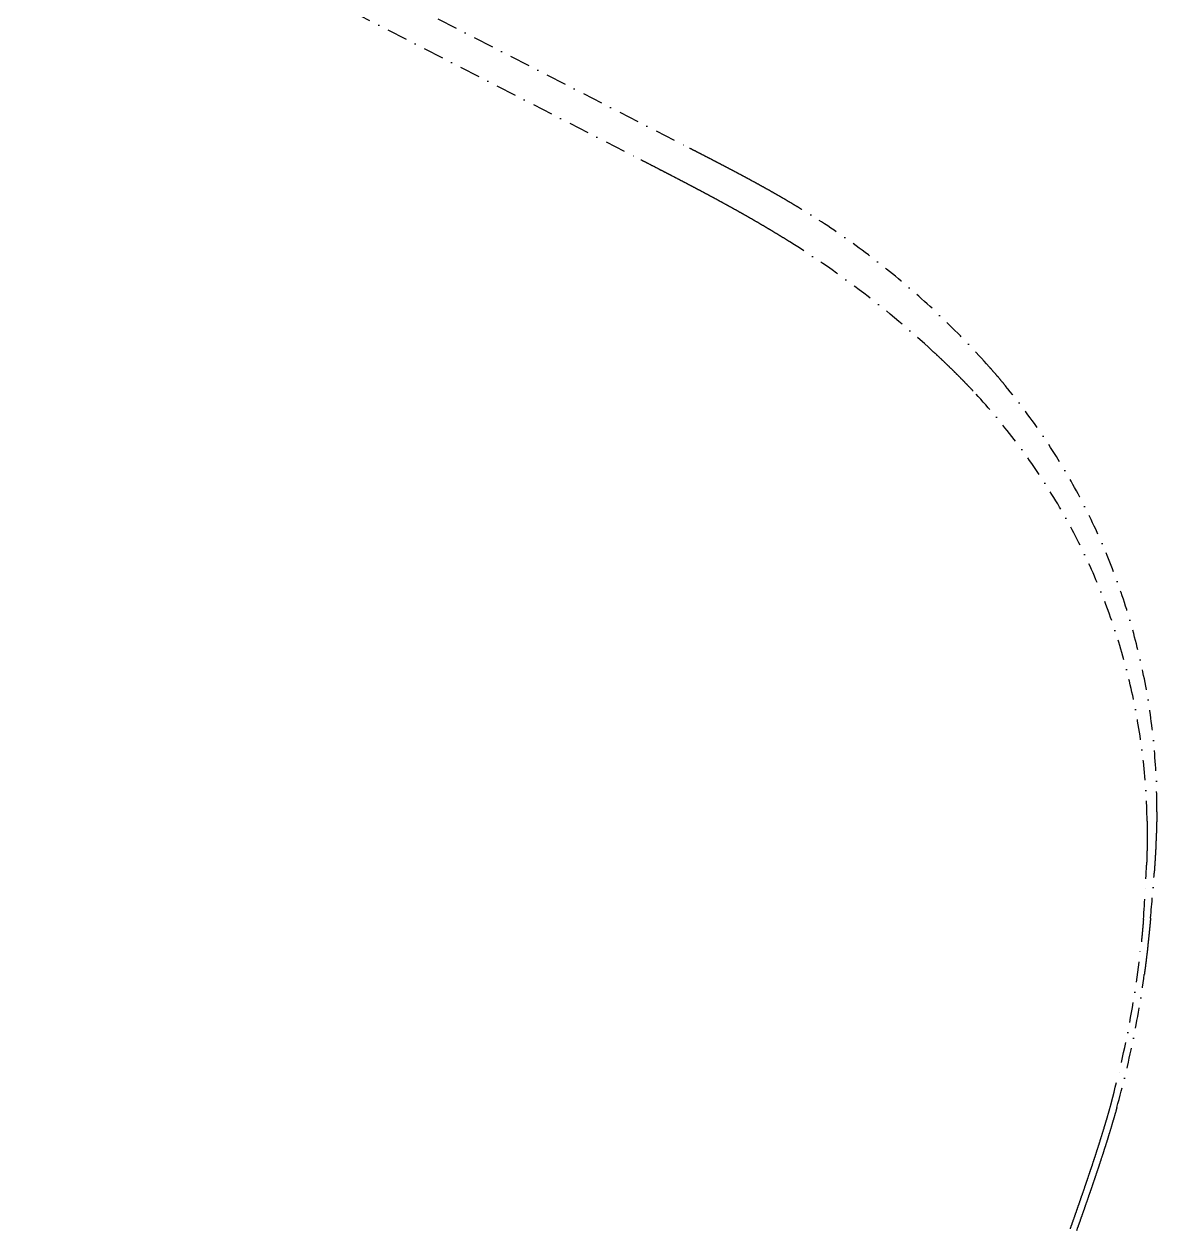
# Model space of a CAD drawing. Extents: x 2610920 to 2614696, y 1266073 to 1269797.
# Drawn here: x 2613309 to 2614696, y 1266073 to 1267551 of the extents above; entities that cross this region are included whole.
import ezdxf

# ---------------------------------------------------------------- set-up
doc = ezdxf.new("R2010")
doc.units = 0
doc.header["$LTSCALE"] = 5
doc.linetypes.add('DASHDOT', pattern=[10, 5, -2.5, 0, -2.5])
doc.layers.add('TunnelachseOst', color=3, linetype='CONTINUOUS')
doc.layers.add('TunnelacsheWest', color=3, linetype='CONTINUOUS')

msp = doc.modelspace()

# ---------------------------------------------------------------- linework, layer by layer
at = {"layer": 'TunnelachseOst', "linetype": 'DASHDOT', "lineweight": 25}
msp.add_lwpolyline([(2613325.4, 1267809.7), (2614123.9, 1267399.3), (2614124.4, 1267399.1), (2614124.8, 1267398.9), (2614125.3, 1267398.6), (2614125.7, 1267398.4), (2614126.2, 1267398.2), (2614126.6, 1267398), (2614127.1, 1267397.7), (2614127.5, 1267397.5), (2614127.9, 1267397.3), (2614128.4, 1267397), (2614128.8, 1267396.8), (2614129.3, 1267396.6), (2614129.7, 1267396.4), (2614130.2, 1267396.1), (2614130.6, 1267395.9), (2614131.1, 1267395.7), (2614131.5, 1267395.4), (2614132, 1267395.2), (2614132.4, 1267395), (2614132.8, 1267394.8), (2614133.3, 1267394.5), (2614133.7, 1267394.3), (2614134.2, 1267394.1), (2614134.6, 1267393.8), (2614135.1, 1267393.6), (2614135.5, 1267393.4), (2614136, 1267393.1), (2614136.4, 1267392.9), (2614136.9, 1267392.7), (2614137.3, 1267392.5), (2614137.7, 1267392.2), (2614138.2, 1267392), (2614138.6, 1267391.8), (2614139.1, 1267391.5), (2614139.5, 1267391.3), (2614140, 1267391.1), (2614140.4, 1267390.9), (2614140.9, 1267390.6), (2614141.3, 1267390.4), (2614141.8, 1267390.2), (2614142.2, 1267389.9), (2614142.7, 1267389.7), (2614143.1, 1267389.5), (2614143.5, 1267389.2), (2614144, 1267389), (2614144.4, 1267388.8), (2614144.9, 1267388.6), (2614145.3, 1267388.3), (2614145.8, 1267388.1), (2614146.2, 1267387.9), (2614146.7, 1267387.6), (2614147.1, 1267387.4), (2614147.5, 1267387.2), (2614148, 1267386.9), (2614148.4, 1267386.7), (2614148.9, 1267386.5), (2614149.3, 1267386.3), (2614149.8, 1267386), (2614150.2, 1267385.8), (2614150.7, 1267385.6), (2614151.1, 1267385.3), (2614151.6, 1267385.1), (2614152, 1267384.9), (2614152.4, 1267384.6), (2614152.9, 1267384.4), (2614153.3, 1267384.2), (2614153.8, 1267383.9), (2614154.2, 1267383.7), (2614154.7, 1267383.5), (2614155.1, 1267383.3), (2614155.6, 1267383), (2614156, 1267382.8), (2614156.4, 1267382.6), (2614156.9, 1267382.3), (2614157.3, 1267382.1), (2614157.8, 1267381.9), (2614158.2, 1267381.6), (2614158.7, 1267381.4), (2614159.1, 1267381.2), (2614159.6, 1267380.9), (2614160, 1267380.7), (2614160.5, 1267380.5), (2614160.9, 1267380.3), (2614161.3, 1267380), (2614161.8, 1267379.8), (2614162.2, 1267379.6), (2614162.7, 1267379.3), (2614163.1, 1267379.1), (2614163.6, 1267378.9), (2614164, 1267378.6), (2614164.5, 1267378.4), (2614164.9, 1267378.2), (2614165.3, 1267377.9), (2614165.8, 1267377.7), (2614166.2, 1267377.5), (2614166.7, 1267377.2), (2614167.1, 1267377), (2614167.6, 1267376.8), (2614168, 1267376.5), (2614168.4, 1267376.3), (2614168.9, 1267376.1), (2614169.3, 1267375.8), (2614169.8, 1267375.6), (2614170.2, 1267375.4), (2614170.7, 1267375.1), (2614171.1, 1267374.9), (2614171.6, 1267374.7), (2614172, 1267374.4), (2614172.4, 1267374.2), (2614172.9, 1267374), (2614173.3, 1267373.7), (2614173.8, 1267373.5), (2614174.2, 1267373.3), (2614174.7, 1267373), (2614175.1, 1267372.8), (2614175.5, 1267372.6), (2614176, 1267372.3), (2614176.4, 1267372.1), (2614176.9, 1267371.9), (2614177.3, 1267371.6), (2614177.8, 1267371.4), (2614178.2, 1267371.2), (2614178.6, 1267370.9), (2614179.1, 1267370.7), (2614179.5, 1267370.5), (2614180, 1267370.2), (2614180.4, 1267370), (2614180.9, 1267369.8), (2614181.3, 1267369.5), (2614181.7, 1267369.3), (2614182.2, 1267369.1), (2614182.6, 1267368.8), (2614183.1, 1267368.6), (2614183.5, 1267368.4), (2614184, 1267368.1), (2614184.4, 1267367.9), (2614184.8, 1267367.7), (2614185.3, 1267367.4), (2614185.7, 1267367.2), (2614186.2, 1267366.9), (2614186.6, 1267366.7), (2614187.1, 1267366.5), (2614187.5, 1267366.2), (2614187.9, 1267366), (2614188.4, 1267365.8), (2614188.8, 1267365.5), (2614189.3, 1267365.3), (2614189.7, 1267365.1), (2614190.1, 1267364.8), (2614190.6, 1267364.6), (2614191, 1267364.3), (2614191.5, 1267364.1), (2614191.9, 1267363.9), (2614192.4, 1267363.6), (2614192.8, 1267363.4), (2614193.2, 1267363.2), (2614193.7, 1267362.9), (2614194.1, 1267362.7), (2614194.6, 1267362.4), (2614195, 1267362.2), (2614195.4, 1267362), (2614195.9, 1267361.7), (2614196.3, 1267361.5), (2614196.8, 1267361.3), (2614197.2, 1267361), (2614197.6, 1267360.8), (2614198.1, 1267360.5), (2614198.5, 1267360.3), (2614199, 1267360.1), (2614199.4, 1267359.8), (2614199.9, 1267359.6), (2614200.3, 1267359.3), (2614200.7, 1267359.1), (2614201.2, 1267358.9), (2614201.6, 1267358.6), (2614202.1, 1267358.4), (2614202.5, 1267358.1), (2614202.9, 1267357.9), (2614203.4, 1267357.7), (2614203.8, 1267357.4), (2614204.3, 1267357.2), (2614204.7, 1267356.9), (2614205.1, 1267356.7), (2614205.6, 1267356.5), (2614206, 1267356.2), (2614206.4, 1267356), (2614206.9, 1267355.7), (2614207.3, 1267355.5), (2614207.8, 1267355.3), (2614208.2, 1267355), (2614208.6, 1267354.8), (2614209.1, 1267354.5), (2614209.5, 1267354.3), (2614210, 1267354), (2614210.4, 1267353.8), (2614210.8, 1267353.6), (2614211.3, 1267353.3), (2614211.7, 1267353.1), (2614212.2, 1267352.8), (2614212.6, 1267352.6), (2614213, 1267352.3), (2614213.5, 1267352.1), (2614213.9, 1267351.9), (2614214.3, 1267351.6), (2614214.8, 1267351.4), (2614215.2, 1267351.1), (2614215.7, 1267350.9), (2614216.1, 1267350.6), (2614216.5, 1267350.4), (2614217, 1267350.2), (2614217.4, 1267349.9), (2614217.8, 1267349.7), (2614218.3, 1267349.4), (2614218.7, 1267349.2), (2614219.2, 1267348.9), (2614219.6, 1267348.7), (2614220, 1267348.4), (2614220.5, 1267348.2), (2614220.9, 1267347.9), (2614221.3, 1267347.7), (2614221.8, 1267347.5), (2614222.2, 1267347.2), (2614222.7, 1267347), (2614223.1, 1267346.7), (2614223.5, 1267346.5), (2614224, 1267346.2), (2614224.4, 1267346), (2614224.8, 1267345.7), (2614225.3, 1267345.5), (2614225.7, 1267345.2), (2614226.1, 1267345), (2614226.6, 1267344.7), (2614227, 1267344.5), (2614227.5, 1267344.2), (2614227.9, 1267344), (2614228.3, 1267343.7), (2614228.8, 1267343.5), (2614229.2, 1267343.3), (2614229.6, 1267343), (2614230.1, 1267342.8), (2614230.5, 1267342.5), (2614230.9, 1267342.3), (2614231.4, 1267342), (2614231.8, 1267341.8), (2614232.2, 1267341.5), (2614232.7, 1267341.3), (2614233.1, 1267341), (2614233.5, 1267340.8), (2614234, 1267340.5), (2614234.4, 1267340.3), (2614234.8, 1267340), (2614235.3, 1267339.8), (2614235.7, 1267339.5), (2614236.1, 1267339.3), (2614236.6, 1267339), (2614237, 1267338.7), (2614237.4, 1267338.5), (2614237.9, 1267338.2), (2614238.3, 1267338), (2614238.7, 1267337.7), (2614239.2, 1267337.5), (2614239.6, 1267337.2), (2614240, 1267337), (2614240.5, 1267336.7), (2614240.9, 1267336.5), (2614241.3, 1267336.2), (2614241.8, 1267336), (2614242.2, 1267335.7), (2614242.6, 1267335.5), (2614243.1, 1267335.2), (2614243.5, 1267335), (2614243.9, 1267334.7), (2614244.4, 1267334.4), (2614244.8, 1267334.2), (2614245.2, 1267333.9), (2614245.7, 1267333.7), (2614246.1, 1267333.4), (2614246.5, 1267333.2), (2614246.9, 1267332.9), (2614247.4, 1267332.7), (2614247.8, 1267332.4), (2614248.2, 1267332.1), (2614248.7, 1267331.9), (2614249.1, 1267331.6), (2614249.5, 1267331.4), (2614250, 1267331.1), (2614250.4, 1267330.9), (2614250.8, 1267330.6), (2614251.3, 1267330.3), (2614251.7, 1267330.1), (2614252.1, 1267329.8), (2614252.5, 1267329.6), (2614253, 1267329.3), (2614253.4, 1267329.1), (2614253.8, 1267328.8), (2614254.3, 1267328.5), (2614254.7, 1267328.3), (2614255.1, 1267328), (2614255.5, 1267327.8), (2614256, 1267327.5), (2614256.4, 1267327.2), (2614256.8, 1267327), (2614257.3, 1267326.7), (2614257.7, 1267326.5), (2614258.1, 1267326.2), (2614258.5, 1267325.9), (2614259, 1267325.7), (2614259.4, 1267325.4), (2614259.8, 1267325.1), (2614260.3, 1267324.9), (2614260.7, 1267324.6), (2614261.1, 1267324.4), (2614261.5, 1267324.1, -0.073839), (2614490.9, 1267131.3), (2614491.2, 1267130.9), (2614491.6, 1267130.5), (2614491.9, 1267130.2), (2614492.2, 1267129.8), (2614492.6, 1267129.4), (2614492.9, 1267129), (2614493.2, 1267128.7), (2614493.5, 1267128.3), (2614493.9, 1267127.9), (2614494.2, 1267127.5), (2614494.5, 1267127.1), (2614494.9, 1267126.8), (2614495.2, 1267126.4), (2614495.5, 1267126), (2614495.9, 1267125.6), (2614496.2, 1267125.3), (2614496.5, 1267124.9), (2614496.8, 1267124.5), (2614497.2, 1267124.1), (2614497.5, 1267123.7), (2614497.8, 1267123.4), (2614498.2, 1267123), (2614498.5, 1267122.6), (2614498.8, 1267122.2), (2614499.1, 1267121.8), (2614499.5, 1267121.5), (2614499.8, 1267121.1), (2614500.1, 1267120.7), (2614500.5, 1267120.3), (2614500.8, 1267119.9), (2614501.1, 1267119.6), (2614501.4, 1267119.2), (2614501.8, 1267118.8), (2614502.1, 1267118.4), (2614502.4, 1267118), (2614502.7, 1267117.6), (2614503.1, 1267117.3), (2614503.4, 1267116.9), (2614503.7, 1267116.5), (2614504, 1267116.1), (2614504.4, 1267115.7), (2614504.7, 1267115.3), (2614505, 1267115), (2614505.3, 1267114.6), (2614505.7, 1267114.2), (2614506, 1267113.8), (2614506.3, 1267113.4), (2614506.6, 1267113), (2614507, 1267112.7), (2614507.3, 1267112.3), (2614507.6, 1267111.9), (2614507.9, 1267111.5), (2614508.2, 1267111.1), (2614508.6, 1267110.7), (2614508.9, 1267110.3), (2614509.2, 1267110), (2614509.5, 1267109.6), (2614509.9, 1267109.2), (2614510.2, 1267108.8), (2614510.5, 1267108.4), (2614510.8, 1267108), (2614511.1, 1267107.6, -0.176158), (2614696.3, 1266586), (2614696.3, 1266585.5), (2614696.3, 1266585), (2614696.3, 1266584.5), (2614696.3, 1266584), (2614696.3, 1266583.5), (2614696.3, 1266583), (2614696.3, 1266582.5), (2614696.3, 1266582), (2614696.3, 1266581.5), (2614696.3, 1266581), (2614696.3, 1266580.5), (2614696.3, 1266580), (2614696.3, 1266579.5), (2614696.3, 1266579), (2614696.2, 1266578.5), (2614696.2, 1266578), (2614696.2, 1266577.5), (2614696.2, 1266577), (2614696.2, 1266576.5), (2614696.2, 1266576), (2614696.2, 1266575.5), (2614696.2, 1266574.9), (2614696.2, 1266574.4), (2614696.2, 1266573.9), (2614696.1, 1266573.4), (2614696.1, 1266572.9), (2614696.1, 1266572.4), (2614696.1, 1266571.9), (2614696.1, 1266571.4), (2614696.1, 1266570.9), (2614696.1, 1266570.4), (2614696.1, 1266569.9), (2614696.1, 1266569.4), (2614696, 1266568.9), (2614696, 1266568.4), (2614696, 1266567.9), (2614696, 1266567.4), (2614696, 1266566.9), (2614696, 1266566.4), (2614696, 1266565.9), (2614695.9, 1266565.4), (2614695.9, 1266564.9), (2614695.9, 1266564.4), (2614695.9, 1266563.9), (2614695.9, 1266563.4), (2614695.9, 1266562.9), (2614695.8, 1266562.4), (2614695.8, 1266561.9), (2614695.8, 1266561.4), (2614695.8, 1266560.9), (2614695.8, 1266560.4), (2614695.8, 1266559.9), (2614695.7, 1266559.4), (2614695.7, 1266558.9), (2614695.7, 1266558.4), (2614695.7, 1266557.9), (2614695.7, 1266557.4), (2614695.6, 1266556.9), (2614695.6, 1266556.4), (2614695.6, 1266555.9), (2614695.6, 1266555.4), (2614695.6, 1266554.9), (2614695.5, 1266554.4), (2614695.5, 1266553.9), (2614695.5, 1266553.4), (2614695.5, 1266552.9), (2614695.5, 1266552.4), (2614695.4, 1266551.9), (2614695.4, 1266551.4), (2614695.4, 1266550.9), (2614695.4, 1266550.4), (2614695.3, 1266549.9), (2614695.3, 1266549.4), (2614695.3, 1266548.9), (2614695.3, 1266548.4), (2614695.3, 1266547.9), (2614695.2, 1266547.4), (2614695.2, 1266546.9), (2614695.2, 1266546.4), (2614695.2, 1266545.9), (2614695.1, 1266545.4), (2614695.1, 1266544.9), (2614695.1, 1266544.4), (2614695.1, 1266543.9), (2614695, 1266543.4), (2614695, 1266542.9), (2614695, 1266542.4), (2614695, 1266541.9), (2614694.9, 1266541.4), (2614694.9, 1266540.9), (2614694.9, 1266540.4), (2614694.9, 1266539.9), (2614694.8, 1266539.4), (2614694.8, 1266538.9), (2614694.8, 1266538.4), (2614694.8, 1266537.9), (2614694.7, 1266537.4), (2614694.7, 1266536.9), (2614694.7, 1266536.4), (2614694.6, 1266535.9), (2614694.6, 1266535.4), (2614694.6, 1266534.9), (2614694.6, 1266534.4), (2614694.5, 1266533.9), (2614694.5, 1266533.4), (2614694.5, 1266532.9), (2614694.4, 1266532.4), (2614694.4, 1266531.9), (2614694.4, 1266531.4), (2614694.4, 1266530.9), (2614694.3, 1266530.4), (2614694.3, 1266529.9), (2614694.3, 1266529.4), (2614694.2, 1266528.9), (2614694.2, 1266528.4), (2614694.2, 1266527.9), (2614694.1, 1266527.4), (2614694.1, 1266526.9), (2614694.1, 1266526.4), (2614694.1, 1266525.9), (2614694, 1266525.4), (2614694, 1266524.9), (2614694, 1266524.4), (2614693.9, 1266523.9), (2614693.9, 1266523.4), (2614693.9, 1266522.9), (2614693.8, 1266522.4), (2614693.8, 1266521.9), (2614693.8, 1266521.4), (2614693.7, 1266520.9), (2614693.7, 1266520.5), (2614693.7, 1266520.4), (2614693.7, 1266519.9), (2614693.6, 1266519.4), (2614693.6, 1266518.9), (2614693.6, 1266518.4), (2614693.5, 1266517.9), (2614693.5, 1266517.4), (2614693.5, 1266516.9), (2614693.4, 1266516.4), (2614693.4, 1266515.9), (2614693.4, 1266515.4), (2614693.3, 1266514.9), (2614693.3, 1266514.4), (2614693.3, 1266513.9), (2614693.2, 1266513.4), (2614693.2, 1266512.9), (2614693.2, 1266512.4), (2614693.1, 1266511.9), (2614693.1, 1266511.4), (2614693.1, 1266510.9, -0.005529), (2614688.6, 1266455.8), (2614688.6, 1266455.3), (2614688.6, 1266454.8), (2614688.5, 1266454.3), (2614688.5, 1266453.8), (2614688.4, 1266453.3), (2614688.4, 1266452.8), (2614688.3, 1266452.3), (2614688.3, 1266451.8), (2614688.2, 1266451.3), (2614688.2, 1266450.8), (2614688.1, 1266450.3), (2614688.1, 1266449.8), (2614688, 1266449.3), (2614688, 1266448.8), (2614688, 1266448.3), (2614687.9, 1266447.8), (2614687.9, 1266447.3), (2614687.8, 1266446.8), (2614687.8, 1266446.3), (2614687.7, 1266445.8), (2614687.7, 1266445.3), (2614687.6, 1266444.8), (2614687.6, 1266444.3), (2614687.5, 1266443.8), (2614687.5, 1266443.3), (2614687.4, 1266442.8), (2614687.4, 1266442.3), (2614687.3, 1266441.8), (2614687.3, 1266441.3), (2614687.2, 1266440.8), (2614687.2, 1266440.3), (2614687.1, 1266439.8), (2614687.1, 1266439.3), (2614687, 1266438.8), (2614687, 1266438.3), (2614686.9, 1266437.8), (2614686.9, 1266437.3), (2614686.8, 1266436.8), (2614686.8, 1266436.3), (2614686.7, 1266435.8), (2614686.7, 1266435.3), (2614686.6, 1266434.8), (2614686.6, 1266434.3), (2614686.5, 1266433.8), (2614686.5, 1266433.3), (2614686.4, 1266432.8), (2614686.4, 1266432.3), (2614686.3, 1266431.8), (2614686.3, 1266431.3), (2614686.2, 1266430.8), (2614686.2, 1266430.3), (2614686.1, 1266429.8), (2614686.1, 1266429.3), (2614686, 1266428.8), (2614686, 1266428.3), (2614685.9, 1266427.8), (2614685.9, 1266427.3), (2614685.8, 1266426.8), (2614685.7, 1266426.3), (2614685.7, 1266425.8), (2614685.6, 1266425.3), (2614685.6, 1266424.8), (2614685.5, 1266424.3), (2614685.5, 1266423.8), (2614685.4, 1266423.3), (2614685.4, 1266422.8), (2614685.3, 1266422.3), (2614685.3, 1266421.8), (2614685.2, 1266421.3), (2614685.2, 1266420.8), (2614685.1, 1266420.3), (2614685, 1266419.8), (2614685, 1266419.3), (2614684.9, 1266418.8), (2614684.9, 1266418.3), (2614684.8, 1266417.8), (2614684.8, 1266417.3), (2614684.7, 1266416.8), (2614684.7, 1266416.3), (2614684.6, 1266415.8), (2614684.5, 1266415.3), (2614684.5, 1266414.8), (2614684.4, 1266414.3), (2614684.4, 1266413.8), (2614684.3, 1266413.3), (2614684.3, 1266412.8), (2614684.2, 1266412.3), (2614684.1, 1266411.8), (2614684.1, 1266411.3), (2614684, 1266410.8), (2614684, 1266410.3), (2614683.9, 1266409.8), (2614683.8, 1266409.3), (2614683.8, 1266408.8), (2614683.7, 1266408.3), (2614683.7, 1266407.8), (2614683.6, 1266407.3), (2614683.6, 1266406.8), (2614683.5, 1266406.3), (2614683.4, 1266405.8), (2614683.4, 1266405.3), (2614683.3, 1266404.8), (2614683.3, 1266404.3), (2614683.2, 1266403.8), (2614683.1, 1266403.3), (2614683.1, 1266402.8), (2614683, 1266402.3), (2614683, 1266401.8), (2614682.9, 1266401.3), (2614682.8, 1266400.8), (2614682.8, 1266400.3), (2614682.7, 1266399.8), (2614682.6, 1266399.3), (2614682.6, 1266398.8), (2614682.5, 1266398.3), (2614682.5, 1266397.8), (2614682.4, 1266397.3), (2614682.3, 1266396.8), (2614682.3, 1266396.3), (2614682.2, 1266395.8), (2614682.1, 1266395.3), (2614682.1, 1266394.8), (2614682, 1266394.3), (2614681.9, 1266393.8), (2614681.9, 1266393.3), (2614681.8, 1266392.8), (2614681.8, 1266392.3), (2614681.7, 1266391.8), (2614681.6, 1266391.3), (2614681.6, 1266390.8), (2614681.5, 1266390.3), (2614681.4, 1266389.8), (2614681.4, 1266389.3), (2614681.3, 1266388.8), (2614681.2, 1266388.3), (2614681.2, 1266387.8), (2614681.1, 1266387.3), (2614681, 1266386.8, -0.034786), (2614647.3, 1266223.6), (2614647.2, 1266223.1), (2614647.1, 1266222.6), (2614646.9, 1266222.2), (2614646.8, 1266221.7), (2614646.7, 1266221.2), (2614646.5, 1266220.7), (2614646.4, 1266220.2), (2614646.3, 1266219.8), (2614646.1, 1266219.3), (2614646, 1266218.8), (2614645.9, 1266218.3), (2614645.7, 1266217.8), (2614645.6, 1266217.3), (2614645.4, 1266216.9), (2614645.3, 1266216.4), (2614645.2, 1266215.9), (2614645, 1266215.4), (2614644.9, 1266214.9), (2614644.7, 1266214.5), (2614644.6, 1266214), (2614644.5, 1266213.5), (2614644.3, 1266213), (2614644.2, 1266212.5), (2614644.1, 1266212.1), (2614643.9, 1266211.6), (2614643.8, 1266211.1), (2614643.6, 1266210.6), (2614643.5, 1266210.1), (2614643.4, 1266209.7), (2614643.2, 1266209.2), (2614643.1, 1266208.7), (2614642.9, 1266208.2), (2614642.8, 1266207.7), (2614642.6, 1266207.3), (2614642.5, 1266206.8), (2614642.4, 1266206.3), (2614642.2, 1266205.8), (2614642.1, 1266205.3), (2614641.9, 1266204.9), (2614641.8, 1266204.4), (2614641.7, 1266203.9), (2614641.5, 1266203.4), (2614641.4, 1266202.9), (2614641.2, 1266202.5), (2614641.1, 1266202), (2614640.9, 1266201.5), (2614640.8, 1266201), (2614640.7, 1266200.5), (2614640.5, 1266200.1), (2614640.4, 1266199.6), (2614640.2, 1266199.1), (2614640.1, 1266198.6), (2614639.9, 1266198.1), (2614639.8, 1266197.7), (2614639.6, 1266197.2), (2614639.5, 1266196.7), (2614639.3, 1266196.2), (2614639.2, 1266195.7), (2614639.1, 1266195.3), (2614638.9, 1266194.8), (2614638.8, 1266194.3), (2614638.6, 1266193.8), (2614638.5, 1266193.3), (2614638.3, 1266192.9), (2614638.2, 1266192.4), (2614638, 1266191.9), (2614637.9, 1266191.4), (2614637.7, 1266191), (2614637.6, 1266190.5), (2614637.4, 1266190), (2614637.3, 1266189.5), (2614637.2, 1266189), (2614637, 1266188.6), (2614636.9, 1266188.1), (2614636.7, 1266187.6), (2614636.6, 1266187.1), (2614636.4, 1266186.7), (2614636.3, 1266186.2), (2614636.1, 1266185.7), (2614636, 1266185.2), (2614635.8, 1266184.7), (2614635.7, 1266184.3), (2614635.5, 1266183.8), (2614635.4, 1266183.3), (2614635.2, 1266182.8), (2614635.1, 1266182.4), (2614634.9, 1266181.9), (2614634.8, 1266181.4), (2614634.6, 1266180.9), (2614634.5, 1266180.4), (2614634.3, 1266180), (2614634.2, 1266179.5), (2614634, 1266179), (2614633.9, 1266178.5), (2614633.7, 1266178.1), (2614633.6, 1266177.6), (2614633.4, 1266177.1), (2614633.3, 1266176.6), (2614633.1, 1266176.1), (2614633, 1266175.7), (2614632.8, 1266175.2), (2614632.7, 1266174.7), (2614632.5, 1266174.2), (2614632.3, 1266173.8), (2614632.2, 1266173.3), (2614632, 1266172.8), (2614631.9, 1266172.3), (2614631.7, 1266171.9), (2614631.6, 1266171.4), (2614631.4, 1266170.9), (2614631.3, 1266170.4), (2614631.1, 1266169.9), (2614631, 1266169.5), (2614630.8, 1266169), (2614630.7, 1266168.5), (2614630.5, 1266168), (2614630.4, 1266167.6), (2614630.2, 1266167.1), (2614630.1, 1266166.6), (2614629.9, 1266166.1), (2614629.7, 1266165.7), (2614629.6, 1266165.2), (2614629.4, 1266164.7), (2614629.3, 1266164.2), (2614629.1, 1266163.8), (2614629, 1266163.3), (2614628.8, 1266162.8), (2614628.7, 1266162.3), (2614628.5, 1266161.9), (2614628.3, 1266161.4), (2614628.2, 1266160.9), (2614628, 1266160.4), (2614627.9, 1266159.9), (2614627.7, 1266159.5), (2614627.6, 1266159), (2614627.4, 1266158.5), (2614627.3, 1266158), (2614627.1, 1266157.6), (2614626.9, 1266157.1), (2614626.8, 1266156.6), (2614626.6, 1266156.1), (2614626.5, 1266155.7), (2614626.3, 1266155.2), (2614626.2, 1266154.7), (2614626, 1266154.2), (2614625.8, 1266153.8), (2614625.7, 1266153.3), (2614625.5, 1266152.8), (2614625.4, 1266152.3), (2614625.2, 1266151.9), (2614625.1, 1266151.4), (2614624.9, 1266150.9), (2614624.7, 1266150.4), (2614624.6, 1266150), (2614624.4, 1266149.5), (2614624.3, 1266149), (2614624.1, 1266148.5), (2614624, 1266148.1), (2614623.8, 1266147.6), (2614623.6, 1266147.1), (2614623.5, 1266146.6), (2614623.3, 1266146.2), (2614623.2, 1266145.7), (2614623, 1266145.2), (2614622.8, 1266144.7), (2614622.7, 1266144.3), (2614622.5, 1266143.8), (2614622.4, 1266143.3), (2614622.2, 1266142.8), (2614622, 1266142.4), (2614621.9, 1266141.9), (2614621.7, 1266141.4), (2614621.6, 1266140.9), (2614621.4, 1266140.5), (2614621.2, 1266140), (2614621.1, 1266139.5), (2614620.9, 1266139.1), (2614620.8, 1266138.6), (2614620.6, 1266138.1), (2614620.4, 1266137.6), (2614620.3, 1266137.2), (2614620.1, 1266136.7), (2614620, 1266136.2), (2614619.8, 1266135.7), (2614619.6, 1266135.3), (2614619.5, 1266134.8), (2614619.3, 1266134.3), (2614619.2, 1266133.8), (2614619, 1266133.4), (2614618.8, 1266132.9), (2614618.7, 1266132.4), (2614618.5, 1266131.9), (2614618.3, 1266131.5), (2614618.2, 1266131), (2614618, 1266130.5), (2614617.9, 1266130), (2614617.7, 1266129.6), (2614617.5, 1266129.1), (2614617.4, 1266128.6), (2614617.2, 1266128.2), (2614617.1, 1266127.7), (2614616.9, 1266127.2), (2614616.7, 1266126.7), (2614616.6, 1266126.3), (2614616.4, 1266125.8), (2614616.2, 1266125.3), (2614616.1, 1266124.8), (2614615.9, 1266124.4), (2614615.8, 1266123.9), (2614615.6, 1266123.4), (2614615.4, 1266122.9), (2614615.3, 1266122.5), (2614615.1, 1266122), (2614614.9, 1266121.5), (2614614.8, 1266121.1), (2614614.6, 1266120.6), (2614614.5, 1266120.1), (2614614.3, 1266119.6), (2614614.1, 1266119.2), (2614614, 1266118.7), (2614613.8, 1266118.2), (2614613.6, 1266117.7), (2614613.5, 1266117.3), (2614613.3, 1266116.8), (2614613.1, 1266116.3), (2614613, 1266115.8), (2614612.8, 1266115.4), (2614612.7, 1266114.9), (2614612.5, 1266114.4), (2614612.3, 1266114), (2614612.2, 1266113.5), (2614612, 1266113), (2614611.8, 1266112.5), (2614611.7, 1266112.1), (2614611.5, 1266111.6), (2614611.3, 1266111.1), (2614611.2, 1266110.6), (2614611, 1266110.2), (2614610.9, 1266109.7), (2614610.7, 1266109.2), (2614610.5, 1266108.8), (2614610.4, 1266108.3), (2614610.2, 1266107.8), (2614610, 1266107.3), (2614609.9, 1266106.9), (2614609.7, 1266106.4), (2614609.5, 1266105.9), (2614609.4, 1266105.4), (2614609.2, 1266105), (2614609, 1266104.5), (2614608.9, 1266104), (2614608.7, 1266103.6), (2614608.6, 1266103.1), (2614608.4, 1266102.6), (2614608.2, 1266102.1), (2614608.1, 1266101.7), (2614607.9, 1266101.2), (2614607.7, 1266100.7), (2614607.6, 1266100.2), (2614607.4, 1266099.8), (2614607.2, 1266099.3), (2614607.1, 1266098.8), (2614606.9, 1266098.4), (2614606.7, 1266097.9), (2614606.6, 1266097.4), (2614606.4, 1266096.9), (2614606.2, 1266096.5), (2614606.1, 1266096), (2614605.9, 1266095.5), (2614605.7, 1266095), (2614605.6, 1266094.6), (2614605.4, 1266094.1), (2614605.3, 1266093.6), (2614605.1, 1266093.2), (2614604.9, 1266092.7), (2614604.8, 1266092.2), (2614604.6, 1266091.7), (2614604.4, 1266091.3), (2614604.3, 1266090.8), (2614604.1, 1266090.3), (2614603.9, 1266089.8), (2614603.8, 1266089.4), (2614603.6, 1266088.9), (2614603.4, 1266088.4), (2614603.3, 1266088), (2614603.1, 1266087.5), (2614602.9, 1266087), (2614602.8, 1266086.5), (2614602.6, 1266086.1), (2614602.4, 1266085.6), (2614602.3, 1266085.1), (2614602.1, 1266084.7), (2614601.9, 1266084.2), (2614601.8, 1266083.7), (2614601.6, 1266083.2), (2614601.4, 1266082.8), (2614601.3, 1266082.3), (2614601.1, 1266081.8), (2614600.9, 1266081.3), (2614600.8, 1266080.9), (2614600.6, 1266080.4), (2614600.4, 1266079.9), (2614600.3, 1266079.5), (2614600.1, 1266079), (2614600, 1266078.5), (2614599.8, 1266078), (2614599.6, 1266077.6), (2614599.5, 1266077.1), (2614599.3, 1266076.6), (2614597.9, 1266072.6)], format="xyb", dxfattribs=at)
at = {"layer": 'TunnelacsheWest', "color": 3, "linetype": 'DASHDOT', "lineweight": -3}
msp.add_lwpolyline([(2613308.7, 1267773.3), (2614064.4, 1267384.9), (2614064.9, 1267384.7), (2614065.3, 1267384.5), (2614065.8, 1267384.2), (2614066.2, 1267384), (2614066.7, 1267383.8), (2614067.1, 1267383.6), (2614067.6, 1267383.3), (2614068, 1267383.1), (2614068.5, 1267382.9), (2614068.9, 1267382.6), (2614069.3, 1267382.4), (2614069.8, 1267382.2), (2614070.2, 1267382), (2614070.7, 1267381.7), (2614071.1, 1267381.5), (2614071.6, 1267381.3), (2614072, 1267381), (2614072.5, 1267380.8), (2614072.9, 1267380.6), (2614073.4, 1267380.4), (2614073.8, 1267380.1), (2614074.2, 1267379.9), (2614074.7, 1267379.7), (2614075.1, 1267379.4), (2614075.6, 1267379.2), (2614076, 1267379), (2614076.5, 1267378.8), (2614076.9, 1267378.5), (2614077.4, 1267378.3), (2614077.8, 1267378.1), (2614078.3, 1267377.8), (2614078.7, 1267377.6), (2614079.1, 1267377.4), (2614079.6, 1267377.1), (2614080, 1267376.9), (2614080.5, 1267376.7), (2614080.9, 1267376.5), (2614081.4, 1267376.2), (2614081.8, 1267376), (2614082.3, 1267375.8), (2614082.7, 1267375.5), (2614083.1, 1267375.3), (2614083.6, 1267375.1), (2614084, 1267374.9), (2614084.5, 1267374.6), (2614084.9, 1267374.4), (2614085.4, 1267374.2), (2614085.8, 1267373.9), (2614086.3, 1267373.7), (2614086.7, 1267373.5), (2614087.2, 1267373.2), (2614087.6, 1267373), (2614088, 1267372.8), (2614088.5, 1267372.6), (2614088.9, 1267372.3), (2614089.4, 1267372.1), (2614089.8, 1267371.9), (2614090.3, 1267371.6), (2614090.7, 1267371.4), (2614091.2, 1267371.2), (2614091.6, 1267371), (2614092.1, 1267370.7), (2614092.5, 1267370.5), (2614092.9, 1267370.3), (2614093.4, 1267370), (2614093.8, 1267369.8), (2614094.3, 1267369.6), (2614094.7, 1267369.3), (2614095.2, 1267369.1), (2614095.6, 1267368.9), (2614096.1, 1267368.7), (2614096.5, 1267368.4), (2614096.9, 1267368.2), (2614097.4, 1267368), (2614097.8, 1267367.7), (2614098.3, 1267367.5), (2614098.7, 1267367.3), (2614099.2, 1267367), (2614099.6, 1267366.8), (2614100.1, 1267366.6), (2614100.5, 1267366.4), (2614100.9, 1267366.1), (2614101.4, 1267365.9), (2614101.8, 1267365.7), (2614102.3, 1267365.4), (2614102.7, 1267365.2), (2614103.2, 1267365), (2614103.6, 1267364.7), (2614104.1, 1267364.5), (2614104.5, 1267364.3), (2614104.9, 1267364), (2614105.4, 1267363.8), (2614105.8, 1267363.6), (2614106.3, 1267363.4), (2614106.7, 1267363.1), (2614107.2, 1267362.9), (2614107.6, 1267362.7), (2614108.1, 1267362.4), (2614108.5, 1267362.2), (2614108.9, 1267362), (2614109.4, 1267361.7), (2614109.8, 1267361.5), (2614110.3, 1267361.3), (2614110.7, 1267361), (2614111.2, 1267360.8), (2614111.6, 1267360.6), (2614112.1, 1267360.3), (2614112.5, 1267360.1), (2614112.9, 1267359.9), (2614113.4, 1267359.7), (2614113.8, 1267359.4), (2614114.3, 1267359.2), (2614114.7, 1267359), (2614115.2, 1267358.7), (2614115.6, 1267358.5), (2614116.1, 1267358.3), (2614116.5, 1267358), (2614116.9, 1267357.8), (2614117.4, 1267357.6), (2614117.8, 1267357.3), (2614118.3, 1267357.1), (2614118.7, 1267356.9), (2614119.2, 1267356.6), (2614119.6, 1267356.4), (2614120, 1267356.2), (2614120.5, 1267355.9), (2614120.9, 1267355.7), (2614121.4, 1267355.5), (2614121.8, 1267355.2), (2614122.3, 1267355), (2614122.7, 1267354.8), (2614123.2, 1267354.5), (2614123.6, 1267354.3), (2614124, 1267354.1), (2614124.5, 1267353.8), (2614124.9, 1267353.6), (2614125.4, 1267353.4), (2614125.8, 1267353.1), (2614126.3, 1267352.9), (2614126.7, 1267352.7), (2614127.1, 1267352.4), (2614127.6, 1267352.2), (2614128, 1267352), (2614128.5, 1267351.7), (2614128.9, 1267351.5), (2614129.4, 1267351.3), (2614129.8, 1267351), (2614130.2, 1267350.8), (2614130.7, 1267350.6), (2614131.1, 1267350.3), (2614131.6, 1267350.1), (2614132, 1267349.9), (2614132.5, 1267349.6), (2614132.9, 1267349.4), (2614133.3, 1267349.2), (2614133.8, 1267348.9), (2614134.2, 1267348.7), (2614134.7, 1267348.5), (2614135.1, 1267348.2), (2614135.6, 1267348), (2614136, 1267347.8), (2614136.4, 1267347.5), (2614136.9, 1267347.3), (2614137.3, 1267347.1), (2614137.8, 1267346.8), (2614138.2, 1267346.6), (2614138.7, 1267346.4), (2614139.1, 1267346.1), (2614139.5, 1267345.9), (2614140, 1267345.7), (2614140.4, 1267345.4), (2614140.9, 1267345.2), (2614141.3, 1267344.9), (2614141.7, 1267344.7), (2614142.2, 1267344.5), (2614142.6, 1267344.2), (2614143.1, 1267344), (2614143.5, 1267343.8), (2614144, 1267343.5), (2614144.4, 1267343.3), (2614144.8, 1267343.1), (2614145.3, 1267342.8), (2614145.7, 1267342.6), (2614146.2, 1267342.4), (2614146.6, 1267342.1), (2614147, 1267341.9), (2614147.5, 1267341.6), (2614147.9, 1267341.4), (2614148.4, 1267341.2), (2614148.8, 1267340.9), (2614149.3, 1267340.7), (2614149.7, 1267340.5), (2614150.1, 1267340.2), (2614150.6, 1267340), (2614151, 1267339.7), (2614151.5, 1267339.5), (2614151.9, 1267339.3), (2614152.3, 1267339), (2614152.8, 1267338.8), (2614153.2, 1267338.6), (2614153.7, 1267338.3), (2614154.1, 1267338.1), (2614154.5, 1267337.8), (2614155, 1267337.6), (2614155.4, 1267337.4), (2614155.9, 1267337.1), (2614156.3, 1267336.9), (2614156.7, 1267336.7), (2614157.2, 1267336.4), (2614157.6, 1267336.2), (2614158.1, 1267335.9), (2614158.5, 1267335.7), (2614158.9, 1267335.5), (2614159.4, 1267335.2), (2614159.8, 1267335), (2614160.3, 1267334.7), (2614160.7, 1267334.5), (2614161.1, 1267334.3), (2614161.6, 1267334), (2614162, 1267333.8), (2614162.5, 1267333.5), (2614162.9, 1267333.3), (2614163.3, 1267333.1), (2614163.8, 1267332.8), (2614164.2, 1267332.6), (2614164.7, 1267332.3), (2614165.1, 1267332.1), (2614165.5, 1267331.9), (2614166, 1267331.6), (2614166.4, 1267331.4), (2614166.9, 1267331.1), (2614167.3, 1267330.9), (2614167.7, 1267330.7), (2614168.2, 1267330.4), (2614168.6, 1267330.2), (2614169.1, 1267329.9), (2614169.5, 1267329.7), (2614169.9, 1267329.5), (2614170.4, 1267329.2), (2614170.8, 1267329), (2614171.2, 1267328.7), (2614171.7, 1267328.5), (2614172.1, 1267328.2), (2614172.6, 1267328), (2614173, 1267327.8), (2614173.4, 1267327.5), (2614173.9, 1267327.3), (2614174.3, 1267327), (2614174.8, 1267326.8), (2614175.2, 1267326.5), (2614175.6, 1267326.3), (2614176.1, 1267326.1), (2614176.5, 1267325.8), (2614176.9, 1267325.6), (2614177.4, 1267325.3), (2614177.8, 1267325.1), (2614178.3, 1267324.8), (2614178.7, 1267324.6), (2614179.1, 1267324.4), (2614179.6, 1267324.1), (2614180, 1267323.9), (2614180.4, 1267323.6), (2614180.9, 1267323.4), (2614181.3, 1267323.1), (2614181.8, 1267322.9), (2614182.2, 1267322.6), (2614182.6, 1267322.4), (2614183.1, 1267322.2), (2614183.5, 1267321.9), (2614183.9, 1267321.7), (2614184.4, 1267321.4), (2614184.8, 1267321.2), (2614185.2, 1267320.9), (2614185.7, 1267320.7), (2614186.1, 1267320.4), (2614186.6, 1267320.2), (2614187, 1267320), (2614187.4, 1267319.7), (2614187.9, 1267319.5), (2614188.3, 1267319.2), (2614188.7, 1267319), (2614189.2, 1267318.7), (2614189.6, 1267318.5), (2614190, 1267318.2), (2614190.5, 1267318), (2614190.9, 1267317.7), (2614191.4, 1267317.5), (2614191.8, 1267317.2), (2614192.2, 1267317), (2614192.7, 1267316.7), (2614193.1, 1267316.5), (2614193.5, 1267316.2), (2614194, 1267316), (2614194.4, 1267315.8), (2614194.8, 1267315.5), (2614195.3, 1267315.3), (2614195.7, 1267315), (2614196.1, 1267314.8), (2614196.6, 1267314.5), (2614197, 1267314.3), (2614197.4, 1267314), (2614197.9, 1267313.8), (2614198.3, 1267313.5), (2614198.7, 1267313.3), (2614199.2, 1267313), (2614199.6, 1267312.8), (2614200.1, 1267312.5), (2614200.5, 1267312.3), (2614200.9, 1267312), (2614201.4, 1267311.8), (2614201.8, 1267311.5), (2614202.2, 1267311.3), (2614202.7, 1267311), (2614203.1, 1267310.8), (2614203.5, 1267310.5), (2614204, 1267310.3), (2614204.4, 1267310), (2614204.8, 1267309.8), (2614205.3, 1267309.5), (2614205.7, 1267309.3), (2614206.1, 1267309), (2614206.6, 1267308.8), (2614207, 1267308.5), (2614207.4, 1267308.3), (2614207.9, 1267308), (2614208.3, 1267307.7), (2614208.7, 1267307.5), (2614209.2, 1267307.2), (2614209.6, 1267307), (2614210, 1267306.7), (2614210.4, 1267306.5), (2614210.9, 1267306.2), (2614211.3, 1267306), (2614211.7, 1267305.7), (2614212.2, 1267305.5), (2614212.6, 1267305.2), (2614213, 1267305), (2614213.5, 1267304.7), (2614213.9, 1267304.5), (2614214.3, 1267304.2), (2614214.8, 1267303.9), (2614215.2, 1267303.7), (2614215.6, 1267303.4), (2614216.1, 1267303.2), (2614216.5, 1267302.9), (2614216.9, 1267302.7), (2614217.4, 1267302.4), (2614217.8, 1267302.2), (2614218.2, 1267301.9), (2614218.6, 1267301.7), (2614219.1, 1267301.4), (2614219.5, 1267301.1), (2614219.9, 1267300.9), (2614220.4, 1267300.6), (2614220.8, 1267300.4), (2614221.2, 1267300.1), (2614221.7, 1267299.9), (2614222.1, 1267299.6), (2614222.5, 1267299.3), (2614222.9, 1267299.1), (2614223.4, 1267298.8), (2614223.8, 1267298.6), (2614224.2, 1267298.3), (2614224.7, 1267298.1), (2614225.1, 1267297.8), (2614225.5, 1267297.5), (2614225.9, 1267297.3), (2614226.4, 1267297), (2614226.8, 1267296.8), (2614227.2, 1267296.5), (2614227.7, 1267296.2), (2614228.1, 1267296), (2614228.5, 1267295.7), (2614228.9, 1267295.5), (2614229.4, 1267295.2), (2614229.8, 1267294.9), (2614230.2, 1267294.7), (2614230.7, 1267294.4), (2614231.1, 1267294.2), (2614231.5, 1267293.9), (2614231.9, 1267293.6), (2614232.4, 1267293.4), (2614232.8, 1267293.1), (2614233.2, 1267292.9), (2614233.7, 1267292.6), (2614234.1, 1267292.3), (2614234.5, 1267292.1), (2614234.9, 1267291.8), (2614235.4, 1267291.6), (2614235.8, 1267291.3), (2614236.2, 1267291), (2614236.6, 1267290.8), (2614237.1, 1267290.5), (2614237.5, 1267290.2), (2614237.9, 1267290), (2614238.3, 1267289.7), (2614238.8, 1267289.5), (2614239.2, 1267289.2), (2614239.6, 1267288.9), (2614240.1, 1267288.7), (2614240.5, 1267288.4), (2614240.9, 1267288.1), (2614241.3, 1267287.9), (2614241.8, 1267287.6), (2614242.2, 1267287.3), (2614242.6, 1267287.1), (2614243, 1267286.8), (2614243.5, 1267286.5), (2614243.9, 1267286.3), (2614244.3, 1267286), (2614244.7, 1267285.7), (2614245.2, 1267285.5), (2614245.6, 1267285.2), (2614246, 1267285), (2614246.4, 1267284.7), (2614246.8, 1267284.4, -0.045988), (2614421.7, 1267150.5), (2614422.1, 1267150.2), (2614422.5, 1267149.8), (2614422.8, 1267149.5), (2614423.2, 1267149.1), (2614423.6, 1267148.8), (2614424, 1267148.5), (2614424.3, 1267148.1), (2614424.7, 1267147.8), (2614425.1, 1267147.4), (2614425.4, 1267147.1), (2614425.8, 1267146.8), (2614426.2, 1267146.4), (2614426.5, 1267146.1), (2614426.9, 1267145.7), (2614427.3, 1267145.4), (2614427.6, 1267145.1), (2614428, 1267144.7), (2614428.4, 1267144.4), (2614428.7, 1267144), (2614429.1, 1267143.7), (2614429.4, 1267143.3), (2614429.8, 1267143), (2614430.2, 1267142.7), (2614430.5, 1267142.3), (2614430.9, 1267142), (2614431.3, 1267141.6), (2614431.6, 1267141.3), (2614432, 1267140.9), (2614432.4, 1267140.6), (2614432.7, 1267140.2), (2614433.1, 1267139.9), (2614433.5, 1267139.6), (2614433.8, 1267139.2), (2614434.2, 1267138.9), (2614434.5, 1267138.5), (2614434.9, 1267138.2), (2614435.3, 1267137.8), (2614435.6, 1267137.5), (2614436, 1267137.1), (2614436.4, 1267136.8), (2614436.7, 1267136.4), (2614437.1, 1267136.1), (2614437.4, 1267135.7), (2614437.8, 1267135.4), (2614438.2, 1267135.1), (2614438.5, 1267134.7), (2614438.9, 1267134.4), (2614439.2, 1267134), (2614439.6, 1267133.7), (2614440, 1267133.3), (2614440.3, 1267133), (2614440.7, 1267132.6), (2614441, 1267132.3), (2614441.4, 1267131.9), (2614441.8, 1267131.6), (2614442.1, 1267131.2), (2614442.5, 1267130.9), (2614442.8, 1267130.5), (2614443.2, 1267130.2), (2614443.6, 1267129.8), (2614443.9, 1267129.5), (2614444.3, 1267129.1), (2614444.6, 1267128.8), (2614445, 1267128.4), (2614445.4, 1267128.1), (2614445.7, 1267127.7), (2614446.1, 1267127.4), (2614446.4, 1267127), (2614446.8, 1267126.7), (2614447.1, 1267126.3), (2614447.5, 1267126), (2614447.9, 1267125.6), (2614448.2, 1267125.3), (2614448.6, 1267124.9), (2614448.9, 1267124.5), (2614449.3, 1267124.2), (2614449.6, 1267123.8), (2614450, 1267123.5), (2614450.3, 1267123.1), (2614450.7, 1267122.8), (2614451.1, 1267122.4), (2614451.4, 1267122.1), (2614451.8, 1267121.7), (2614452.1, 1267121.4), (2614452.5, 1267121), (2614452.8, 1267120.7), (2614453.2, 1267120.3), (2614453.5, 1267119.9), (2614453.9, 1267119.6), (2614454.2, 1267119.2), (2614454.6, 1267118.9), (2614454.9, 1267118.5), (2614455.3, 1267118.2), (2614455.7, 1267117.8), (2614456, 1267117.5), (2614456.4, 1267117.1), (2614456.7, 1267116.7), (2614457.1, 1267116.4), (2614457.4, 1267116), (2614457.8, 1267115.7), (2614458.1, 1267115.3), (2614458.5, 1267115), (2614458.8, 1267114.6), (2614459.2, 1267114.2), (2614459.5, 1267113.9), (2614459.9, 1267113.5), (2614460.2, 1267113.2), (2614460.6, 1267112.8), (2614460.9, 1267112.4), (2614461.3, 1267112.1), (2614461.6, 1267111.7), (2614462, 1267111.4), (2614462.3, 1267111), (2614462.7, 1267110.6), (2614463, 1267110.3), (2614463.4, 1267109.9), (2614463.7, 1267109.6), (2614464, 1267109.2), (2614464.4, 1267108.8), (2614464.7, 1267108.5), (2614465.1, 1267108.1), (2614465.4, 1267107.7), (2614465.8, 1267107.4), (2614466.1, 1267107), (2614466.5, 1267106.7), (2614466.8, 1267106.3), (2614467.2, 1267105.9), (2614467.5, 1267105.6), (2614467.9, 1267105.2), (2614468.2, 1267104.8), (2614468.5, 1267104.5), (2614468.9, 1267104.1), (2614469.2, 1267103.8), (2614469.6, 1267103.4), (2614469.9, 1267103), (2614470.3, 1267102.7), (2614470.6, 1267102.3), (2614470.9, 1267101.9), (2614471.3, 1267101.6, -0.186119), (2614684.4, 1266574.6), (2614684.4, 1266574.1), (2614684.4, 1266573.6), (2614684.4, 1266573.1), (2614684.4, 1266572.6), (2614684.4, 1266572.1), (2614684.5, 1266571.6), (2614684.5, 1266571.1), (2614684.5, 1266570.6), (2614684.5, 1266570.1), (2614684.5, 1266569.6), (2614684.5, 1266569), (2614684.5, 1266568.5), (2614684.5, 1266568), (2614684.5, 1266567.5), (2614684.5, 1266567), (2614684.5, 1266566.5), (2614684.5, 1266566), (2614684.5, 1266565.5), (2614684.5, 1266565), (2614684.5, 1266564.5), (2614684.5, 1266564), (2614684.5, 1266563.5), (2614684.5, 1266563), (2614684.5, 1266562.5), (2614684.5, 1266562), (2614684.5, 1266561.5), (2614684.5, 1266561), (2614684.5, 1266560.5), (2614684.5, 1266560), (2614684.5, 1266559.5), (2614684.5, 1266559), (2614684.5, 1266558.5), (2614684.5, 1266558), (2614684.5, 1266557.5), (2614684.5, 1266557), (2614684.5, 1266556.5), (2614684.5, 1266556), (2614684.5, 1266555.5), (2614684.5, 1266555), (2614684.5, 1266554.5), (2614684.5, 1266554), (2614684.5, 1266553.5), (2614684.5, 1266553), (2614684.5, 1266552.5), (2614684.5, 1266552), (2614684.5, 1266551.5), (2614684.5, 1266551), (2614684.5, 1266550.5), (2614684.5, 1266550), (2614684.4, 1266549.5), (2614684.4, 1266549), (2614684.4, 1266548.5), (2614684.4, 1266547.9), (2614684.4, 1266547.4), (2614684.4, 1266546.9), (2614684.4, 1266546.4), (2614684.4, 1266545.9), (2614684.4, 1266545.4), (2614684.4, 1266544.9), (2614684.4, 1266544.4), (2614684.4, 1266543.9), (2614684.4, 1266543.4), (2614684.3, 1266542.9), (2614684.3, 1266542.4), (2614684.3, 1266541.9), (2614684.3, 1266541.4), (2614684.3, 1266540.9), (2614684.3, 1266540.4), (2614684.3, 1266539.9), (2614684.3, 1266539.4), (2614684.3, 1266538.9), (2614684.3, 1266538.4), (2614684.2, 1266537.9), (2614684.2, 1266537.4), (2614684.2, 1266536.9), (2614684.2, 1266536.4), (2614684.2, 1266535.9), (2614684.2, 1266535.4), (2614684.2, 1266534.9), (2614684.2, 1266534.4), (2614684.1, 1266533.9), (2614684.1, 1266533.4), (2614684.1, 1266532.9), (2614684.1, 1266532.4), (2614684.1, 1266531.9), (2614684.1, 1266531.4), (2614684.1, 1266530.9), (2614684, 1266530.4), (2614684, 1266529.9), (2614684, 1266529.4), (2614684, 1266528.9), (2614684, 1266528.4), (2614684, 1266527.9), (2614684, 1266527.4), (2614683.9, 1266526.9), (2614683.9, 1266526.4), (2614683.9, 1266525.8), (2614683.9, 1266525.3), (2614683.9, 1266524.8), (2614683.9, 1266524.3), (2614683.8, 1266523.8), (2614683.8, 1266523.3), (2614683.8, 1266522.8), (2614683.8, 1266522.3), (2614683.8, 1266521.8), (2614683.8, 1266521.3), (2614683.7, 1266520.8, -0.011178), (2614679.9, 1266454.1), (2614679.8, 1266453.6), (2614679.8, 1266453.1), (2614679.7, 1266452.6), (2614679.7, 1266452.1), (2614679.7, 1266451.6), (2614679.6, 1266451.1), (2614679.6, 1266450.6), (2614679.5, 1266450.1), (2614679.5, 1266449.6), (2614679.5, 1266449.1), (2614679.4, 1266448.6), (2614679.4, 1266448.1), (2614679.3, 1266447.6), (2614679.3, 1266447.1), (2614679.2, 1266446.6), (2614679.2, 1266446.1), (2614679.2, 1266445.6), (2614679.1, 1266445.1), (2614679.1, 1266444.6), (2614679, 1266444.1), (2614679, 1266443.6), (2614678.9, 1266443.1), (2614678.9, 1266442.7), (2614678.9, 1266442.2), (2614678.8, 1266441.7), (2614678.8, 1266441.2), (2614678.7, 1266440.7), (2614678.7, 1266440.2), (2614678.6, 1266439.7), (2614678.6, 1266439.2), (2614678.5, 1266438.7), (2614678.5, 1266438.2), (2614678.4, 1266437.7), (2614678.4, 1266437.2), (2614678.4, 1266436.7), (2614678.3, 1266436.2), (2614678.3, 1266435.7), (2614678.2, 1266435.2), (2614678.2, 1266434.7), (2614678.1, 1266434.2), (2614678.1, 1266433.7), (2614678, 1266433.2), (2614678, 1266432.7), (2614677.9, 1266432.2), (2614677.9, 1266431.7), (2614677.8, 1266431.2), (2614677.8, 1266430.7), (2614677.7, 1266430.3), (2614677.7, 1266429.8), (2614677.6, 1266429.3), (2614677.6, 1266428.8), (2614677.5, 1266428.3), (2614677.5, 1266427.8), (2614677.4, 1266427.3), (2614677.4, 1266426.8, -0.042008), (2614640.6, 1266230.4), (2614640.5, 1266230), (2614640.4, 1266229.5), (2614640.2, 1266229), (2614640.1, 1266228.5), (2614640, 1266228), (2614639.8, 1266227.6), (2614639.7, 1266227.1), (2614639.6, 1266226.6), (2614639.4, 1266226.1), (2614639.3, 1266225.6), (2614639.2, 1266225.1), (2614639, 1266224.7), (2614638.9, 1266224.2), (2614638.8, 1266223.7), (2614638.6, 1266223.2), (2614638.5, 1266222.7), (2614638.3, 1266222.3), (2614638.2, 1266221.8), (2614638.1, 1266221.3), (2614637.9, 1266220.8), (2614637.8, 1266220.3), (2614637.7, 1266219.8), (2614637.5, 1266219.4), (2614637.4, 1266218.9), (2614637.2, 1266218.4), (2614637.1, 1266217.9), (2614637, 1266217.4), (2614636.8, 1266217), (2614636.7, 1266216.5), (2614636.6, 1266216), (2614636.4, 1266215.5), (2614636.3, 1266215), (2614636.1, 1266214.6), (2614636, 1266214.1), (2614635.9, 1266213.6), (2614635.7, 1266213.1), (2614635.6, 1266212.6), (2614635.4, 1266212.2), (2614635.3, 1266211.7), (2614635.2, 1266211.2), (2614635, 1266210.7), (2614634.9, 1266210.2), (2614634.7, 1266209.8), (2614634.6, 1266209.3), (2614634.5, 1266208.8), (2614634.3, 1266208.3), (2614634.2, 1266207.8), (2614634, 1266207.4), (2614633.9, 1266206.9), (2614633.7, 1266206.4), (2614633.6, 1266205.9), (2614633.5, 1266205.4), (2614633.3, 1266205), (2614633.2, 1266204.5), (2614633, 1266204), (2614632.9, 1266203.5), (2614632.7, 1266203), (2614632.6, 1266202.6), (2614632.5, 1266202.1), (2614632.3, 1266201.6), (2614632.2, 1266201.1), (2614632, 1266200.6), (2614631.9, 1266200.2), (2614631.7, 1266199.7), (2614631.6, 1266199.2), (2614631.4, 1266198.7), (2614631.3, 1266198.2), (2614631.2, 1266197.8), (2614631, 1266197.3), (2614630.9, 1266196.8), (2614630.7, 1266196.3), (2614630.6, 1266195.8), (2614630.4, 1266195.4), (2614630.3, 1266194.9), (2614630.1, 1266194.4), (2614630, 1266193.9), (2614629.8, 1266193.5), (2614629.7, 1266193), (2614629.5, 1266192.5), (2614629.4, 1266192), (2614629.3, 1266191.5), (2614629.1, 1266191.1), (2614629, 1266190.6), (2614628.8, 1266190.1), (2614628.7, 1266189.6), (2614628.5, 1266189.1), (2614628.4, 1266188.7), (2614628.2, 1266188.2), (2614628.1, 1266187.7), (2614627.9, 1266187.2), (2614627.8, 1266186.8), (2614627.6, 1266186.3), (2614627.5, 1266185.8), (2614627.3, 1266185.3), (2614627.2, 1266184.8), (2614627, 1266184.4), (2614626.9, 1266183.9), (2614626.7, 1266183.4), (2614626.6, 1266182.9), (2614626.4, 1266182.5), (2614626.3, 1266182), (2614626.1, 1266181.5), (2614626, 1266181), (2614625.8, 1266180.6), (2614625.7, 1266180.1), (2614625.5, 1266179.6), (2614625.4, 1266179.1), (2614625.2, 1266178.6), (2614625.1, 1266178.2), (2614624.9, 1266177.7), (2614624.8, 1266177.2), (2614624.6, 1266176.7), (2614624.5, 1266176.3), (2614624.3, 1266175.8), (2614624.2, 1266175.3), (2614624, 1266174.8), (2614623.9, 1266174.4), (2614623.7, 1266173.9), (2614623.6, 1266173.4), (2614623.4, 1266172.9), (2614623.2, 1266172.4), (2614623.1, 1266172), (2614622.9, 1266171.5), (2614622.8, 1266171), (2614622.6, 1266170.5), (2614622.5, 1266170.1), (2614622.3, 1266169.6), (2614622.2, 1266169.1), (2614622, 1266168.6), (2614621.9, 1266168.2), (2614621.7, 1266167.7), (2614621.6, 1266167.2), (2614621.4, 1266166.7), (2614621.2, 1266166.3), (2614621.1, 1266165.8), (2614620.9, 1266165.3), (2614620.8, 1266164.8), (2614620.6, 1266164.3), (2614620.5, 1266163.9), (2614620.3, 1266163.4), (2614620.2, 1266162.9), (2614620, 1266162.4), (2614619.9, 1266162), (2614619.7, 1266161.5), (2614619.5, 1266161), (2614619.4, 1266160.5), (2614619.2, 1266160.1), (2614619.1, 1266159.6), (2614618.9, 1266159.1), (2614618.8, 1266158.6), (2614618.6, 1266158.2), (2614618.4, 1266157.7), (2614618.3, 1266157.2), (2614618.1, 1266156.7), (2614618, 1266156.3), (2614617.8, 1266155.8), (2614617.7, 1266155.3), (2614617.5, 1266154.8), (2614617.4, 1266154.4), (2614617.2, 1266153.9), (2614617, 1266153.4), (2614616.9, 1266152.9), (2614616.7, 1266152.5), (2614616.6, 1266152), (2614616.4, 1266151.5), (2614616.2, 1266151), (2614616.1, 1266150.6), (2614615.9, 1266150.1), (2614615.8, 1266149.6), (2614615.6, 1266149.1), (2614615.5, 1266148.7), (2614615.3, 1266148.2), (2614615.1, 1266147.7), (2614615, 1266147.2), (2614614.8, 1266146.8), (2614614.7, 1266146.3), (2614614.5, 1266145.8), (2614614.3, 1266145.3), (2614614.2, 1266144.9), (2614614, 1266144.4), (2614613.9, 1266143.9), (2614613.7, 1266143.4), (2614613.5, 1266143), (2614613.4, 1266142.5), (2614613.2, 1266142), (2614613.1, 1266141.5), (2614612.9, 1266141.1), (2614612.8, 1266140.6), (2614612.6, 1266140.1), (2614612.4, 1266139.7), (2614612.3, 1266139.2), (2614612.1, 1266138.7), (2614611.9, 1266138.2), (2614611.8, 1266137.8), (2614611.6, 1266137.3), (2614611.5, 1266136.8), (2614611.3, 1266136.3), (2614611.1, 1266135.9), (2614611, 1266135.4), (2614610.8, 1266134.9), (2614610.7, 1266134.4), (2614610.5, 1266134), (2614610.3, 1266133.5), (2614610.2, 1266133), (2614610, 1266132.5), (2614609.9, 1266132.1), (2614609.7, 1266131.6), (2614609.5, 1266131.1), (2614609.4, 1266130.6), (2614609.2, 1266130.2), (2614609.1, 1266129.7), (2614608.9, 1266129.2), (2614608.7, 1266128.8), (2614608.6, 1266128.3), (2614608.4, 1266127.8), (2614608.2, 1266127.3), (2614608.1, 1266126.9), (2614607.9, 1266126.4), (2614607.8, 1266125.9), (2614607.6, 1266125.4), (2614607.4, 1266125), (2614607.3, 1266124.5), (2614607.1, 1266124), (2614606.9, 1266123.5), (2614606.8, 1266123.1), (2614606.6, 1266122.6), (2614606.5, 1266122.1), (2614606.3, 1266121.7), (2614606.1, 1266121.2), (2614606, 1266120.7), (2614605.8, 1266120.2), (2614605.6, 1266119.8), (2614605.5, 1266119.3), (2614605.3, 1266118.8), (2614605.2, 1266118.3), (2614605, 1266117.9), (2614604.8, 1266117.4), (2614604.7, 1266116.9), (2614604.5, 1266116.4), (2614604.3, 1266116), (2614604.2, 1266115.5), (2614604, 1266115), (2614603.8, 1266114.6), (2614603.7, 1266114.1), (2614603.5, 1266113.6), (2614603.4, 1266113.1), (2614603.2, 1266112.7), (2614603, 1266112.2), (2614602.9, 1266111.7), (2614602.7, 1266111.2), (2614602.5, 1266110.8), (2614602.4, 1266110.3), (2614602.2, 1266109.8), (2614602, 1266109.4), (2614601.9, 1266108.9), (2614601.7, 1266108.4), (2614601.5, 1266107.9), (2614601.4, 1266107.5), (2614601.2, 1266107), (2614601.1, 1266106.5), (2614600.9, 1266106), (2614600.7, 1266105.6), (2614600.6, 1266105.1), (2614600.4, 1266104.6), (2614600.2, 1266104.2), (2614600.1, 1266103.7), (2614599.9, 1266103.2), (2614599.7, 1266102.7), (2614599.6, 1266102.3), (2614599.4, 1266101.8), (2614599.2, 1266101.3), (2614599.1, 1266100.8), (2614598.9, 1266100.4), (2614598.8, 1266099.9), (2614598.6, 1266099.4), (2614598.4, 1266099), (2614598.3, 1266098.5), (2614598.1, 1266098), (2614597.9, 1266097.5), (2614597.8, 1266097.1), (2614597.6, 1266096.6), (2614597.4, 1266096.1), (2614597.3, 1266095.6), (2614597.1, 1266095.2), (2614596.9, 1266094.7), (2614596.8, 1266094.2), (2614596.6, 1266093.8), (2614596.4, 1266093.3), (2614596.3, 1266092.8), (2614596.1, 1266092.3), (2614595.9, 1266091.9), (2614595.8, 1266091.4), (2614595.6, 1266090.9), (2614595.4, 1266090.5), (2614595.3, 1266090), (2614595.1, 1266089.5), (2614595, 1266089), (2614594.8, 1266088.6), (2614594.6, 1266088.1), (2614594.5, 1266087.6), (2614594.3, 1266087.1), (2614594.1, 1266086.7), (2614594, 1266086.2), (2614593.8, 1266085.7), (2614593.6, 1266085.3), (2614593.5, 1266084.8), (2614593.3, 1266084.3), (2614593.1, 1266083.8), (2614593, 1266083.4), (2614592.8, 1266082.9), (2614592.6, 1266082.4), (2614592.5, 1266082), (2614592.3, 1266081.5), (2614592.1, 1266081), (2614592, 1266080.5), (2614591.8, 1266080.1), (2614591.6, 1266079.6), (2614591.5, 1266079.1), (2614591.3, 1266078.6), (2614591.1, 1266078.2), (2614591, 1266077.7), (2614590.8, 1266077.2), (2614590.6, 1266076.8), (2614590.5, 1266076.3), (2614590.3, 1266075.8), (2614590.1, 1266075.3)], format="xyb", dxfattribs=at)

doc.saveas('drawing.dxf')
